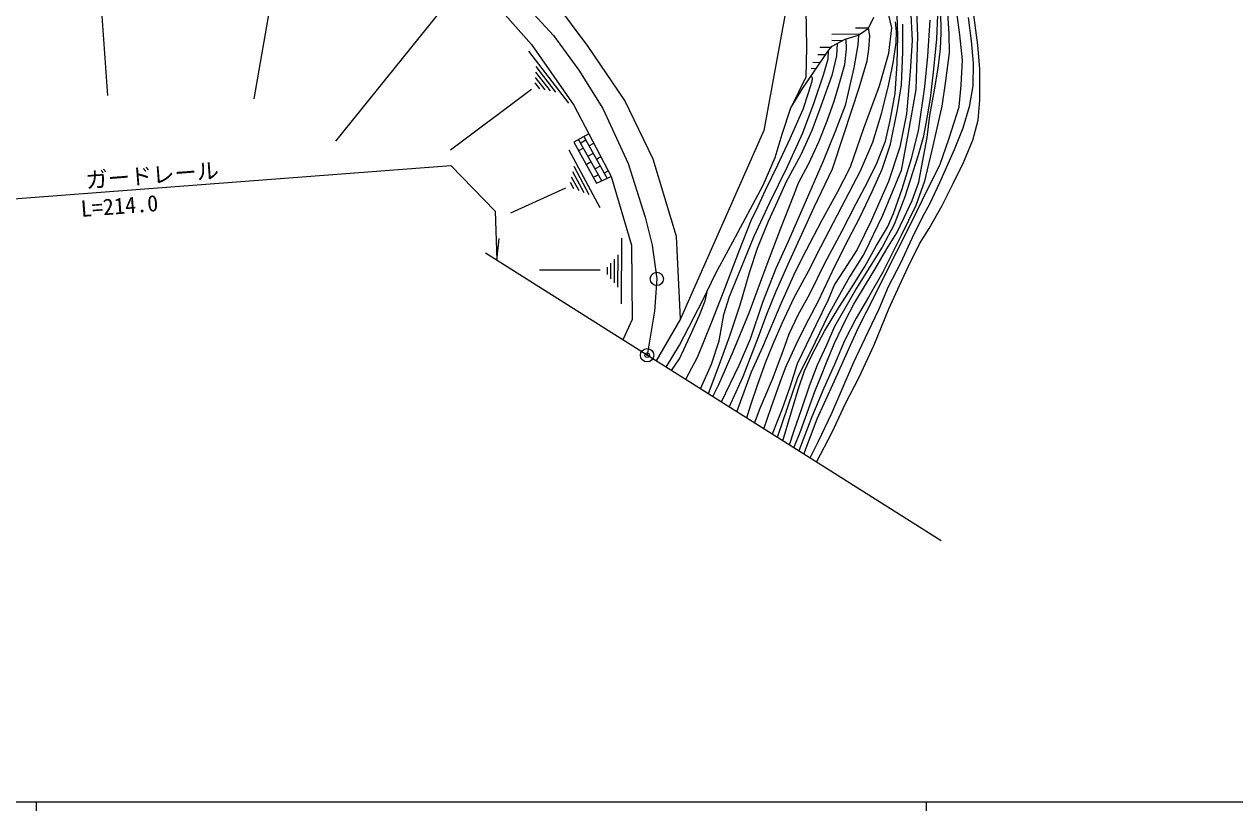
# Model space of a CAD drawing. Units: millimetres at full size, sheet at 1:1000; details may follow other scales. Extents: x 40000 to 680000, y 20000 to 380000.
# Drawn here: x 166663 to 302698, y 204000 to 292434 of the extents above; entities that cross this region are included whole.
import ezdxf
from ezdxf.enums import TextEntityAlignment as Align

# ---------------------------------------------------------------- set-up
doc = ezdxf.new("R2010")
doc.units = ezdxf.units.MM
doc.header["$LTSCALE"] = 1000
doc.header["$PDMODE"] = 32
doc.header["$PDSIZE"] = 500
doc.linetypes.add('CHAIN', pattern=[18.5, 12, -1.5, 3.5, -1.5])
for name, color, linetype, lineweight in [('M-BGD', 7, 'Continuous', 25), ('M-BMK', 2, 'CHAIN', 13), ('M-BMK-OTRS', 5, 'Continuous', 25), ('M-BMK-SRVR', 3, 'Continuous', 25), ('M-STR-HTXT', 7, 'Continuous', 13), ('M-TTL-BAND', 7, 'Continuous', 25)]:
    doc.layers.add(name, color=color, linetype=linetype, lineweight=lineweight)
doc.layers.add('M-OTRS', color=6, linetype='Continuous')
doc.styles.add('ＭＳ ゴシック', font='')
doc.styles.get('ＭＳ ゴシック').set_extended_font_data('MS Gothic')

msp = doc.modelspace()

# ---------------------------------------------------------------- linework, layer by layer
at = {"layer": 'M-BGD'}
for p, q in [((175067, 298026), (176025, 284431)), ((195008, 298698), (192470, 284050)), ((213832, 294390), (201635, 279299)), ((260566, 291304), (257421, 291286)), ((261540, 292007), (260082, 291975)), ((257334, 289826), (256072, 289827)), ((258619, 290579), (257400, 290584)), ((223327, 289402), (227835, 283562)), ((256690, 288974), (255840, 288994)), ((224126, 287058), (225769, 284929)), ((224160, 287669), (226370, 284806)), ((255616, 287410), (255078, 287440)), ((256085, 288094), (255274, 288117)), ((224060, 285834), (224569, 285175)), ((224093, 286446), (225169, 285052)), ((223653, 285077), (214572, 278274)), ((231573, 274828), (228967, 279487)), ((229770, 279383), (229203, 279065)), ((229534, 279805), (232164, 275098)), ((230101, 280121), (232639, 275314)), ((230119, 278759), (230667, 279048)), ((227879, 278327), (231355, 271820)), ((229513, 278512), (228954, 278203)), ((230591, 277913), (230025, 277596)), ((231477, 277516), (230971, 277234)), ((228412, 276480), (230116, 273290)), ((230385, 276951), (229818, 276638)), ((231392, 276480), (230826, 276163)), ((228144, 275285), (228973, 273731)), ((228278, 275883), (229545, 273511)), ((231188, 275516), (230613, 275199)), ((232308, 275942), (231839, 275680)), ((227482, 274008), (221310, 271173)), ((228009, 274687), (228402, 273952)), ((233782, 268375), (233733, 260998)), ((232563, 265575), (232552, 263814)), ((232966, 266036), (232949, 263348)), ((233369, 266498), (233346, 262881)), ((231373, 264768), (224581, 264795)), ((232160, 265114), (232155, 264280))]:
    msp.add_line(p, q, dxfattribs=at)
for points in [[(264685, 323239), (264289, 320387), (264075, 317782), (264065, 315081), (264339, 311994), (264996, 307435), (265800, 303458), (266351, 300115), (266861, 295931), (267053, 291090), (266847, 285105), (266000, 280217), (265224, 275994), (263118, 270937), (261036, 266655), (259393, 264026), (256998, 259728), (255043, 255673), (253602, 252791), (252423, 249364), (251275, 245982)], [(246759, 248837), (248384, 253352), (249660, 256179), (251725, 261025), (253293, 264566), (254585, 267071), (256265, 270298), (258097, 273607), (259496, 276386), (261003, 280755), (262762, 285506), (263812, 289179), (264147, 292026), (263644, 294224), (262838, 295862), (261977, 297301), (261573, 298499), (261036, 301227), (260447, 305390), (259776, 310493), (259281, 315212), (259293, 321225)], [(240423, 259297), (239965, 268569), (237352, 277273), (234140, 283853), (230027, 289915), (226305, 294937), (222934, 297926), (211953, 305279), (204447, 306677), (190566, 307346), (177112, 306996), (175996, 310736)], [(250926, 307799), (251909, 305557), (252630, 303085), (254011, 297677), (254506, 294094), (254568, 289862), (254498, 286478), (252822, 283047)], [(142700, 292893), (146034, 295850), (148976, 297484), (156749, 300900), (168764, 300764), (173761, 301474), (190762, 302455), (204763, 301494), (207951, 300858), (213864, 298954), (218916, 295543), (223658, 290143), (228408, 283327), (230101, 280121)], [(252624, 296070), (249770, 280482), (240423, 259297), (237688, 254570)], [(266253, 294185), (266429, 290607), (266231, 287102), (265811, 282373), (265061, 278625), (263782, 274768), (261838, 270344), (260250, 267104), (258750, 264789), (257715, 263178), (257008, 261446), (255629, 258583), (254549, 256352), (253532, 254247), (252710, 251624), (251836, 249210), (250706, 246342)], [(253149, 244797), (253921, 246750), (255491, 251153), (256239, 252973), (256818, 254405), (257733, 256557), (258968, 259147), (259900, 260951), (261195, 263145), (262248, 264871), (263605, 267187), (264704, 268989), (265557, 270710), (266441, 272630), (267176, 274693), (267602, 276932), (268136, 279680), (268441, 282163), (268868, 284593), (269371, 287503), (269631, 289672), (269692, 291409), (269647, 294014)], [(254282, 244082), (255783, 248068), (257720, 252349), (259194, 255613), (260423, 258350), (262288, 262024), (263945, 265356), (265493, 268399), (266964, 271378), (268251, 274010), (269555, 276579), (270619, 279620), (271718, 283138), (271961, 285587), (272091, 288379), (271812, 291227), (271289, 295127)], [(255694, 243189), (257459, 246554), (258967, 249775), (260480, 252763), (262156, 256393), (263835, 260439), (265008, 263064), (265978, 265139), (267263, 267726), (268344, 269482), (269816, 272070), (271063, 274527), (272221, 276900), (273245, 279413), (273879, 281634), (274047, 283905), (274066, 287405), (273805, 290067), (273246, 294304)], [(238803, 253866), (240301, 256342), (242954, 261473), (244355, 264365), (246276, 267980), (249709, 274343), (251062, 277454), (251840, 280073), (252822, 283047), (254092, 285148), (255496, 287234), (257029, 289469), (257454, 289967), (258932, 290743), (260428, 291204), (261540, 292007), (262150, 293207)], [(264520, 292696), (264640, 291611), (264622, 290350), (264280, 288073), (263781, 285698), (262918, 282210), (262000, 279150), (260600, 275927), (258495, 271891), (256149, 267370), (254742, 264613), (253153, 261661), (251813, 258792), (250780, 256459), (249954, 254444), (249055, 251919), (248268, 249613), (247828, 248161)], [(248725, 247594), (249363, 249252), (250767, 252545), (251964, 255695), (252637, 257629), (253636, 259775), (254932, 262111), (256621, 265585), (258590, 269213), (260147, 272293), (261477, 274742), (262477, 276823), (263430, 279303), (263971, 281597), (264546, 284650), (264759, 288025), (264834, 291104), (264759, 293442)], [(251905, 245584), (252861, 248757), (253680, 251482), (254331, 253452), (255221, 255317), (256579, 257933), (258204, 260588), (259703, 262896), (261130, 265184), (262447, 267562), (263677, 269624), (264328, 271169), (265317, 273908), (266364, 277346), (267155, 280457), (267866, 285395), (268216, 288856), (268450, 292900)], [(269296, 293503), (269166, 290735), (268791, 287058), (268460, 284079), (267965, 281266), (267681, 279694), (267120, 277708), (265634, 273025), (264438, 269916), (263083, 267361), (261615, 265043), (260189, 262755), (258992, 260676), (257725, 258431), (256816, 256337), (255765, 254092), (254885, 251754), (253963, 249091), (253143, 246731), (252635, 245122)], [(270409, 293756), (270581, 291313), (270594, 289207), (270203, 286065), (269779, 283216), (268756, 278761), (267813, 274805), (266846, 272045), (265209, 268673), (263138, 264556), (261527, 261750), (260164, 259387), (258854, 256842), (257710, 254169), (256528, 251511), (255168, 248310), (253692, 244454)], [(272723, 293174), (273078, 290559), (273301, 288046), (273245, 285514), (272835, 283139), (272146, 280757), (271159, 278318), (269500, 274603), (268419, 272295), (267581, 270712), (266445, 268404), (265120, 265564), (263760, 262902), (262717, 260408), (261468, 257829), (259810, 254310), (258544, 251351), (257365, 248658), (255875, 245530), (254953, 243658)], [(260428, 291204), (260345, 290100), (259880, 287528), (258931, 283298), (257787, 280358), (256442, 277032), (254166, 271791), (252495, 267990), (251139, 264981), (249641, 261151), (248256, 257027), (246984, 254075), (244994, 249952)], [(245877, 249394), (247471, 252835), (249184, 257293), (250109, 259831), (251171, 262429), (252667, 265790), (255432, 271854), (257477, 276179), (258755, 280024), (260489, 285298), (261382, 288329), (261580, 289634), (261696, 291122), (261540, 292007)], [(249776, 246930), (250612, 249338), (251599, 252183), (252221, 253807), (253606, 256818), (254843, 259275), (255888, 261276), (257773, 265309), (259308, 268260), (260562, 270686), (261946, 273637), (263064, 276143), (263998, 278960), (264786, 282844), (265259, 285623), (265405, 289336), (265405, 292449)], [(258005, 290257), (257930, 288882), (257402, 286682), (256179, 283232), (255179, 280466), (253946, 277747), (252267, 274695), (251303, 272535), (250265, 270241), (249033, 267207), (248175, 264577), (247068, 260864), (245905, 257375), (244709, 254056), (243528, 250879)], [(244029, 250563), (244707, 251938), (246312, 255626), (247155, 257641), (248117, 259990), (250054, 265150), (251687, 269496), (253143, 273206), (253663, 274611), (254838, 276787), (255957, 279220), (256882, 281569), (257677, 283798), (258209, 285531), (258892, 287887), (259077, 289644), (259023, 290771)], [(242653, 251432), (243896, 254202), (244773, 256831), (245287, 259803), (245914, 261815), (247603, 265926), (248708, 268608), (250426, 272314), (252433, 276431), (254164, 280224), (255444, 283632), (256525, 286836), (256988, 288525), (257029, 289469)], [(255078, 286615), (255204, 286394), (255173, 285999), (254757, 284666), (254140, 282826), (252693, 279552), (251326, 276592), (249913, 273742), (249099, 271926), (248304, 270336), (246939, 266808), (245425, 262853), (243908, 258944), (242337, 255046), (240984, 252487)], [(230101, 280121), (228415, 279178), (230969, 274553), (232639, 275314)], [(232639, 275314), (234911, 267590), (234964, 259242), (233943, 256937)], [(239409, 253483), (240292, 254819), (241504, 257393), (242536, 259740), (243173, 261318), (243453, 262504)]]:
    msp.add_lwpolyline(points, dxfattribs=at)
at = {"layer": 'M-BMK'}
msp.add_lwpolyline([(160135, 303189), (168519, 303887), (177231, 304339), (199318, 304451), (205078, 303985), (209648, 302849), (215431, 300528), (219474, 297811), (223042, 294529), (226124, 291149), (228975, 287258), (231696, 282950), (234537, 276762), (236446, 270741), (237213, 267596), (237753, 263795), (237490, 260183), (236662, 255219)], dxfattribs=at)
at = {"layer": 'M-BMK-OTRS'}
msp.add_line((269701, 234335), (218509, 266693), dxfattribs=at)
at = {"layer": 'M-BMK-SRVR'}
for centre in [(237753, 263795), (236662, 255219)]:
    msp.add_circle(centre, 750, dxfattribs=at)
at = {"layer": 'M-OTRS'}
msp.add_point((236662, 255219), dxfattribs=at)
at = {"layer": 'M-STR-HTXT'}
msp.add_line((219772, 265895), (220028, 268336), dxfattribs=at)
msp.add_lwpolyline([(65753, 237612), (104101, 232806), (140977, 245296), (162961, 272605), (214587, 276553), (219577, 271400), (219772, 265895)], dxfattribs=at)
at = {"layer": 'M-TTL-BAND'}
for p, q in [((40000, 205000), (579000, 205000)), ((168000, 205000), (168000, 204000)), ((268000, 205000), (268000, 204000))]:
    msp.add_line(p, q, dxfattribs=at)

# ---------------------------------------------------------------- texts
at = {"layer": 'M-STR-HTXT', "style": 'ＭＳ ゴシック'}
for s, p in [('ガードレール', (173678, 273425)), ('L=214.0', (173126, 270215))]:
    msp.add_text(s, height=1833, rotation=4.372, dxfattribs=at).set_placement(p, align=Align.BOTTOM_LEFT)

doc.saveas('drawing.dxf')
